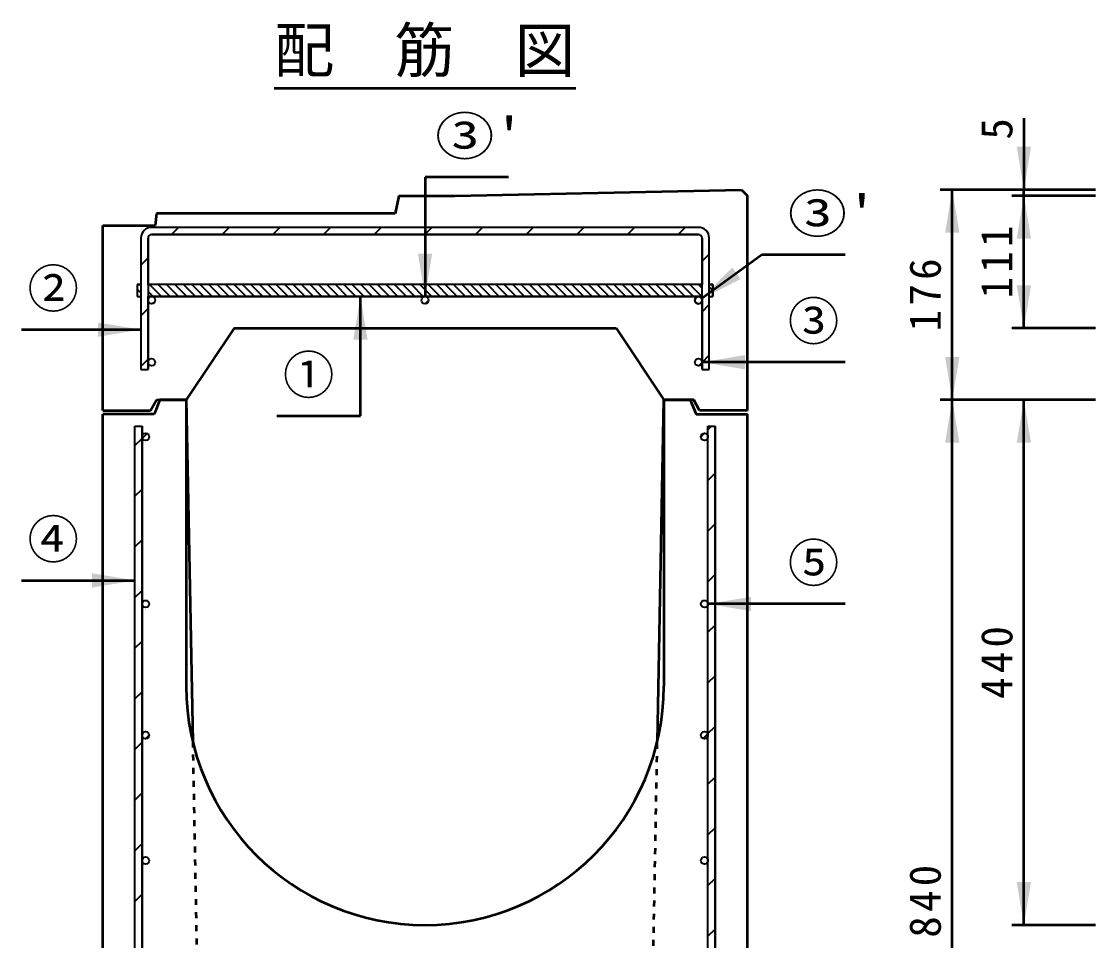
# Model space of a CAD drawing. Units: millimetres, scale not verified. Extents: x 100 to 4105, y 100 to 2870.
# Drawn here: x 1105 to 2004, y 857 to 1627 of the extents above; entities that cross this region are included whole.
import ezdxf
from ezdxf.enums import TextEntityAlignment as Align

# ---------------------------------------------------------------- set-up
doc = ezdxf.new("R2010")
doc.units = ezdxf.units.MM
doc.header["$LTSCALE"] = 5
doc.linetypes.add('USER2', pattern=[2.2, 1, -1.2])
doc.layers.add('V-nasSTD', color=7, linetype='Continuous', lineweight=35)
doc.styles.add('ＭＳ ゴシック', font='')
doc.styles.get('ＭＳ ゴシック').set_extended_font_data('MS Gothic')

msp = doc.modelspace()

# ---------------------------------------------------------------- hatches: boundary and pattern name
at = {"layer": 'V-nasSTD'}
for points in [[(1950.106, 1522.244), (1944.106, 1486.244), (1938.106, 1522.244)], [(1878.106, 1450.244), (1884.106, 1486.244), (1890.106, 1450.244)], [(1938.106, 1445.244), (1944.106, 1481.244), (1950.106, 1445.244)], [(1436.529, 1432.744), (1442.529, 1396.744), (1448.529, 1432.744)], [(1674.242, 1395.024), (1706.855, 1411.409), (1703.316, 1416.254), (1699.778, 1421.1)], [(1950.106, 1406.244), (1944.106, 1370.244), (1938.106, 1406.244)], [(1394.429, 1360.744), (1388.429, 1396.744), (1382.429, 1360.744)], [(1168.529, 1363.05), (1204.529, 1369.05), (1168.529, 1375.05)], [(1710.529, 1335.744), (1674.529, 1341.744), (1710.529, 1347.744)], [(1890.106, 1346.244), (1884.106, 1310.244), (1878.106, 1346.244)], [(1890.106, 1274.244), (1884.106, 1310.244), (1878.106, 1274.244)], [(1938.106, 1274.244), (1944.106, 1310.244), (1950.106, 1274.244)], [(1163.529, 1152.937), (1199.529, 1158.937), (1163.529, 1164.937)], [(1715.529, 1133.244), (1679.529, 1139.244), (1715.529, 1145.244)], [(1950.106, 906.244), (1944.106, 870.244), (1938.106, 906.244)]]:
    msp.add_hatch(color=256, dxfattribs=at).paths.add_polyline_path(points)

# ---------------------------------------------------------------- linework, layer by layer
at = {"layer": 'V-nasSTD', "lineweight": 50}
for p, q in [((1316.126, 1571.244), (1568.932, 1571.244)), ((1944.106, 1546.244), (1944.106, 1486.244)), ((1442.529, 1496.744), (1442.529, 1396.744)), ((1512.529, 1496.744), (1442.529, 1496.744)), ((1467.529, 1481.244), (1707.529, 1486.244)), ((1707.529, 1486.244), (1712.529, 1481.244)), ((2004.106, 1486.244), (1874.106, 1486.244)), ((1884.106, 1310.244), (1884.106, 1486.244)), ((1944.106, 1481.244), (1944.106, 1486.244)), ((1420.529, 1481.244), (1417.529, 1466.244)), ((1420.529, 1481.244), (1467.529, 1481.244)), ((1712.529, 1301.244), (1712.529, 1481.244)), ((2004.106, 1481.244), (1934.106, 1481.244)), ((1944.106, 1370.244), (1944.106, 1481.244)), ((1217.529, 1466.244), (1216.529, 1456.244)), ((1417.529, 1466.244), (1217.529, 1466.244)), ((1172.529, 1301.244), (1172.529, 1456.244)), ((1172.529, 1456.244), (1216.529, 1456.244)), ((1724.529, 1431.744), (1674.242, 1395.024)), ((1794.529, 1431.744), (1724.529, 1431.744)), ((1388.429, 1296.744), (1388.429, 1396.744)), ((1104.529, 1369.05), (1204.529, 1369.05)), ((1282.529, 1370.244), (1242.529, 1310.244)), ((1282.529, 1370.244), (1602.529, 1370.244)), ((1602.529, 1370.244), (1642.529, 1310.244)), ((2004.106, 1370.244), (1934.106, 1370.244)), ((1794.529, 1341.744), (1674.529, 1341.744)), ((1212.529, 1301.244), (1217.529, 1310.244)), ((1220.529, 1310.244), (1215.529, 1298.244)), ((1217.529, 1310.244), (1242.529, 1310.244)), ((1242.529, 1310.244), (1220.529, 1310.244)), ((1242.529, 1310.244), (1242.529, 1070.244)), ((1242.529, 1310.244), (1247.944, 1024.02)), ((1637.114, 1024.02), (1642.529, 1310.244)), ((1667.529, 1310.244), (1642.529, 1310.244)), ((1642.529, 1310.244), (1642.529, 1070.244)), ((1642.529, 1310.244), (1664.529, 1310.244)), ((1664.529, 1310.244), (1669.529, 1298.244)), ((1672.529, 1301.244), (1667.529, 1310.244)), ((2004.106, 1310.244), (1874.106, 1310.244)), ((1884.106, 470.244), (1884.106, 1310.244)), ((1944.106, 870.244), (1944.106, 1310.244)), ((1172.529, 1301.244), (1212.529, 1301.244)), ((1215.529, 1298.244), (1172.529, 1298.244)), ((1172.529, 470.244), (1172.529, 1298.244)), ((1318.429, 1296.744), (1388.429, 1296.744)), ((1669.529, 1298.244), (1712.529, 1298.244)), ((1712.529, 1301.244), (1672.529, 1301.244)), ((1712.529, 470.244), (1712.529, 1298.244)), ((1104.529, 1158.937), (1199.529, 1158.937)), ((1794.529, 1139.244), (1679.529, 1139.244)), ((2004.106, 870.244), (1934.106, 870.244))]:
    msp.add_line(p, q, dxfattribs=at)
at = {"layer": 'V-nasSTD'}
for p, q in [((1671.529, 1454.744), (1213.529, 1454.744)), ((1671.529, 1454.744), (1213.529, 1454.744)), ((1671.529, 1448.744), (1213.529, 1448.744)), ((1213.529, 1448.744), (1671.529, 1448.744)), ((1230.167, 1448.744), (1236.167, 1454.744)), ((1272.594, 1448.744), (1278.594, 1454.744)), ((1315.02, 1448.744), (1321.02, 1454.744)), ((1357.447, 1448.744), (1363.447, 1454.744)), ((1399.873, 1448.744), (1405.873, 1454.744)), ((1442.299, 1448.744), (1448.299, 1454.744)), ((1484.726, 1448.744), (1490.726, 1454.744)), ((1527.152, 1448.744), (1533.152, 1454.744)), ((1569.579, 1448.744), (1575.579, 1454.744)), ((1612.005, 1448.744), (1618.005, 1454.744)), ((1654.432, 1448.744), (1660.432, 1454.744)), ((1204.529, 1445.744), (1204.529, 1335.744)), ((1204.529, 1445.744), (1204.529, 1406.744)), ((1210.529, 1445.744), (1210.529, 1335.744)), ((1210.529, 1406.744), (1210.529, 1445.744)), ((1674.529, 1335.744), (1674.529, 1445.744)), ((1674.529, 1445.744), (1674.529, 1406.744)), ((1680.529, 1335.744), (1680.529, 1445.744)), ((1680.529, 1406.744), (1680.529, 1445.744)), ((1674.529, 1426.416), (1680.529, 1432.416)), ((1204.529, 1423.106), (1210.529, 1429.106)), ((1201.529, 1406.744), (1201.529, 1396.744)), ((1201.529, 1406.744), (1204.529, 1406.744)), ((1204.529, 1406.744), (1201.529, 1406.744)), ((1201.529, 1406.744), (1201.529, 1396.744)), ((1674.529, 1406.744), (1210.529, 1406.744)), ((1442.529, 1406.744), (1210.529, 1406.744)), ((1211.877, 1406.744), (1221.877, 1396.744)), ((1218.948, 1406.744), (1228.948, 1396.744)), ((1226.019, 1406.744), (1236.019, 1396.744)), ((1233.09, 1406.744), (1243.09, 1396.744)), ((1240.161, 1406.744), (1250.161, 1396.744)), ((1247.232, 1406.744), (1257.232, 1396.744)), ((1254.303, 1406.744), (1264.303, 1396.744)), ((1261.374, 1406.744), (1271.374, 1396.744)), ((1268.445, 1406.744), (1278.445, 1396.744)), ((1275.516, 1406.744), (1285.516, 1396.744)), ((1282.588, 1406.744), (1292.588, 1396.744)), ((1289.659, 1406.744), (1299.659, 1396.744)), ((1296.73, 1406.744), (1306.73, 1396.744)), ((1303.801, 1406.744), (1313.801, 1396.744)), ((1310.872, 1406.744), (1320.872, 1396.744)), ((1317.943, 1406.744), (1327.943, 1396.744)), ((1325.014, 1406.744), (1335.014, 1396.744)), ((1332.085, 1406.744), (1342.085, 1396.744)), ((1339.156, 1406.744), (1349.156, 1396.744)), ((1346.227, 1406.744), (1356.227, 1396.744)), ((1353.298, 1406.744), (1363.298, 1396.744)), ((1360.369, 1406.744), (1370.369, 1396.744)), ((1367.44, 1406.744), (1377.44, 1396.744)), ((1374.511, 1406.744), (1384.511, 1396.744)), ((1381.582, 1406.744), (1391.582, 1396.744)), ((1388.654, 1406.744), (1398.654, 1396.744)), ((1395.725, 1406.744), (1405.725, 1396.744)), ((1402.796, 1406.744), (1412.796, 1396.744)), ((1409.867, 1406.744), (1419.867, 1396.744)), ((1416.938, 1406.744), (1426.938, 1396.744)), ((1424.009, 1406.744), (1434.009, 1396.744)), ((1431.08, 1406.744), (1441.08, 1396.744)), ((1438.151, 1406.744), (1448.151, 1396.744)), ((1674.529, 1406.744), (1442.529, 1406.744)), ((1445.222, 1406.744), (1455.222, 1396.744)), ((1452.293, 1406.744), (1462.293, 1396.744)), ((1459.364, 1406.744), (1469.364, 1396.744)), ((1466.435, 1406.744), (1476.435, 1396.744)), ((1473.506, 1406.744), (1483.506, 1396.744)), ((1480.577, 1406.744), (1490.577, 1396.744)), ((1487.648, 1406.744), (1497.648, 1396.744)), ((1494.72, 1406.744), (1504.72, 1396.744)), ((1501.791, 1406.744), (1511.791, 1396.744)), ((1508.862, 1406.744), (1518.862, 1396.744)), ((1515.933, 1406.744), (1525.933, 1396.744)), ((1523.004, 1406.744), (1533.004, 1396.744)), ((1530.075, 1406.744), (1540.075, 1396.744)), ((1537.146, 1406.744), (1547.146, 1396.744)), ((1544.217, 1406.744), (1554.217, 1396.744)), ((1551.288, 1406.744), (1561.288, 1396.744)), ((1558.359, 1406.744), (1568.359, 1396.744)), ((1565.43, 1406.744), (1575.43, 1396.744)), ((1572.501, 1406.744), (1582.501, 1396.744)), ((1579.572, 1406.744), (1589.572, 1396.744)), ((1586.643, 1406.744), (1596.643, 1396.744)), ((1593.715, 1406.744), (1603.715, 1396.744)), ((1600.786, 1406.744), (1610.786, 1396.744)), ((1607.857, 1406.744), (1617.857, 1396.744)), ((1614.928, 1406.744), (1624.928, 1396.744)), ((1621.999, 1406.744), (1631.999, 1396.744)), ((1629.07, 1406.744), (1639.07, 1396.744)), ((1636.141, 1406.744), (1646.141, 1396.744)), ((1643.212, 1406.744), (1653.212, 1396.744)), ((1650.283, 1406.744), (1660.283, 1396.744)), ((1657.354, 1406.744), (1667.354, 1396.744)), ((1664.425, 1406.744), (1674.425, 1396.744)), ((1671.496, 1406.744), (1674.529, 1403.711)), ((1680.529, 1406.744), (1683.529, 1406.744)), ((1683.529, 1406.744), (1680.529, 1406.744)), ((1680.529, 1404.783), (1683.529, 1401.783)), ((1683.529, 1406.744), (1683.529, 1396.744)), ((1683.529, 1396.744), (1683.529, 1406.744)), ((1201.529, 1402.95), (1204.529, 1399.95)), ((1201.529, 1396.744), (1204.529, 1396.744)), ((1201.529, 1396.744), (1204.529, 1396.744)), ((1204.529, 1396.744), (1204.529, 1335.744)), ((1210.529, 1401.021), (1214.806, 1396.744)), ((1674.529, 1396.744), (1210.529, 1396.744)), ((1210.529, 1393.744), (1210.529, 1396.744)), ((1210.529, 1396.744), (1213.529, 1396.744)), ((1210.529, 1396.744), (1213.529, 1396.744)), ((1210.529, 1393.744), (1210.529, 1396.744)), ((1213.529, 1396.744), (1671.529, 1396.744)), ((1671.529, 1396.744), (1674.529, 1396.744)), ((1671.529, 1396.744), (1674.529, 1396.744)), ((1674.529, 1396.744), (1674.529, 1393.744)), ((1674.529, 1396.744), (1674.529, 1393.744)), ((1680.529, 1396.744), (1683.529, 1396.744)), ((1680.529, 1396.744), (1683.529, 1396.744)), ((1680.529, 1335.744), (1680.529, 1396.744)), ((1204.529, 1380.68), (1210.529, 1386.68)), ((1210.529, 1341.744), (1210.529, 1393.744)), ((1214.954, 1391.104), (1216.169, 1392.32)), ((1442.733, 1390.751), (1445.522, 1393.541)), ((1674.529, 1393.744), (1674.529, 1341.744)), ((1674.529, 1383.989), (1680.529, 1389.989)), ((1204.529, 1338.253), (1210.529, 1344.253)), ((1210.529, 1335.744), (1210.529, 1341.744)), ((1671.717, 1338.75), (1674.523, 1341.557)), ((1674.529, 1341.563), (1680.529, 1347.563)), ((1674.529, 1341.744), (1674.529, 1335.744)), ((1204.529, 1335.744), (1210.529, 1335.744)), ((1204.529, 1335.744), (1210.529, 1335.744)), ((1674.529, 1335.744), (1680.529, 1335.744)), ((1674.529, 1335.744), (1680.529, 1335.744)), ((1199.529, 1288.244), (1205.529, 1288.244)), ((1199.529, 504.244), (1199.529, 1288.244)), ((1199.529, 816.244), (1199.529, 1288.244)), ((1199.529, 1288.244), (1205.529, 1288.244)), ((1205.529, 504.244), (1205.529, 1288.244)), ((1205.529, 1288.244), (1205.529, 1279.244)), ((1679.529, 1288.244), (1685.529, 1288.244)), ((1679.529, 504.244), (1679.529, 1288.244)), ((1679.529, 1285.184), (1682.59, 1288.244)), ((1679.529, 1279.244), (1679.529, 1288.244)), ((1679.529, 1288.244), (1685.529, 1288.244)), ((1685.529, 504.244), (1685.529, 1288.244)), ((1685.529, 1288.244), (1685.529, 816.244)), ((1199.529, 1271.874), (1205.529, 1277.874)), ((1205.529, 1279.244), (1205.529, 1139.244)), ((1205.756, 1278.101), (1209.673, 1282.018)), ((1673.53, 1279.184), (1676.589, 1282.244)), ((1679.529, 1139.244), (1679.529, 1279.244)), ((1679.529, 1242.757), (1685.529, 1248.757)), ((1199.529, 1229.448), (1205.529, 1235.448)), ((1679.529, 1200.331), (1685.529, 1206.331)), ((1199.529, 1187.021), (1205.529, 1193.021)), ((1679.529, 1157.905), (1685.529, 1163.905)), ((1199.529, 1144.595), (1205.529, 1150.595)), ((1205.529, 1139.244), (1205.529, 1029.244)), ((1679.529, 1029.244), (1679.529, 1139.244)), ((1679.529, 1115.478), (1685.529, 1121.478)), ((1199.529, 1102.169), (1205.529, 1108.169)), ((1679.529, 1073.052), (1685.529, 1079.052)), ((1199.529, 1059.742), (1205.529, 1065.742)), ((1679.529, 1030.625), (1685.529, 1036.625)), ((1205.529, 1029.244), (1205.529, 924.244)), ((1208.458, 1026.245), (1211.528, 1029.315)), ((1675.378, 1026.474), (1679.299, 1030.396)), ((1679.529, 924.244), (1679.529, 1029.244)), ((1199.529, 1017.316), (1205.529, 1023.316)), ((1679.529, 988.199), (1685.529, 994.199)), ((1199.529, 974.889), (1205.529, 980.889)), ((1679.529, 945.773), (1685.529, 951.773)), ((1199.529, 932.463), (1205.529, 938.463)), ((1205.529, 924.244), (1205.529, 819.244)), ((1679.529, 819.244), (1679.529, 924.244)), ((1679.529, 903.346), (1685.529, 909.346)), ((1199.529, 890.037), (1205.529, 896.037)), ((1679.529, 860.92), (1685.529, 866.92))]:
    msp.add_line(p, q, dxfattribs=at)
at = {"layer": 'V-nasSTD', "linetype": 'USER2', "lineweight": 50}
for p, q in [((1247.944, 1024.02), (1255.97, 599.804)), ((1629.088, 599.804), (1637.114, 1024.02))]:
    msp.add_line(p, q, dxfattribs=at)
at = {"layer": 'V-nasSTD'}
for centre in [(1213.529, 1393.744), (1213.529, 1393.744), (1442.529, 1393.744), (1442.529, 1393.744), (1671.529, 1393.744), (1671.529, 1393.744), (1213.529, 1341.744), (1213.529, 1341.744), (1671.529, 1341.744), (1671.529, 1341.744), (1208.529, 1279.244), (1208.529, 1279.244), (1676.529, 1279.244), (1676.529, 1279.244), (1208.529, 1139.244), (1208.529, 1139.244), (1676.529, 1139.244), (1676.529, 1139.244), (1208.529, 1029.244), (1208.529, 1029.244), (1676.529, 1029.244), (1676.529, 1029.244), (1208.529, 924.244), (1208.529, 924.244), (1676.529, 924.244), (1676.529, 924.244)]:
    msp.add_circle(centre, 3, dxfattribs=at)
for centre, radius, start, end in [((1213.529, 1445.744), 9, 90, 180), ((1213.529, 1445.744), 9, 90, 180), ((1213.529, 1445.744), 3, 90, 180), ((1213.529, 1445.744), 3, 90, 180), ((1671.529, 1445.744), 9, 0, 90), ((1671.529, 1445.744), 9, 0, 90), ((1671.529, 1445.744), 3, 0, 90), ((1671.529, 1445.744), 3, 0, 90), ((1671.529, 1393.744), 3, 90, 207.36074), ((1671.529, 1393.744), 3, 90, 207.36074), ((1671.529, 1393.744), 3, 0, 90), ((1671.529, 1393.744), 3, 207.36074, 0)]:
    msp.add_arc(centre, radius, start, end, dxfattribs=at)
at = {"layer": 'V-nasSTD', "lineweight": 50}
for start, end in [(180, 270), (270, 0)]:
    msp.add_arc((1442.529, 1070.244), 200, start, end, dxfattribs=at)

# ---------------------------------------------------------------- texts
at = {"layer": 'V-nasSTD', "style": 'ＭＳ ゴシック'}
for s, height, p in [('配\u3000筋\u3000図', 36.95, (1316.126, 1621.644)), ('②', 31.67, (1109.529, 1419.25)), ('③', 31.67, (1746.329, 1391.944)), ('①', 31.67, (1323.429, 1346.944)), ('④', 31.67, (1109.529, 1209.137)), ('⑤', 31.67, (1746.329, 1189.444))]:
    msp.add_text(s, height=height, dxfattribs=at).set_placement(p, align=Align.TOP_LEFT)
at = {"layer": 'V-nasSTD', "style": 'ＭＳ ゴシック', "width": 1.15}
for p in [(1450.929, 1546.944), (1746.329, 1481.944)]:
    msp.add_text("③'", height=31.67, dxfattribs=at).set_placement(p, align=Align.TOP_LEFT)
at = {"layer": 'V-nasSTD', "style": 'ＭＳ ゴシック'}
msp.add_text('5', height=26.39, rotation=90, dxfattribs=at).set_placement((1908.106, 1528.244), align=Align.TOP_LEFT)
at = {"layer": 'V-nasSTD', "char_height": 26.39, "attachment_point": 1, "rotation": 90, "style": 'ＭＳ ゴシック'}
for s, insert in [('\\T1.2;111', (1908.106, 1395.144)), ('\\T1.2;176', (1848.106, 1367.644)), ('\\T1.2;440', (1908.106, 1059.644)), ('\\T1.2;840', (1848.106, 859.644))]:
    msp.add_mtext(s, dxfattribs=dict(at, insert=insert))

doc.saveas('drawing.dxf')
